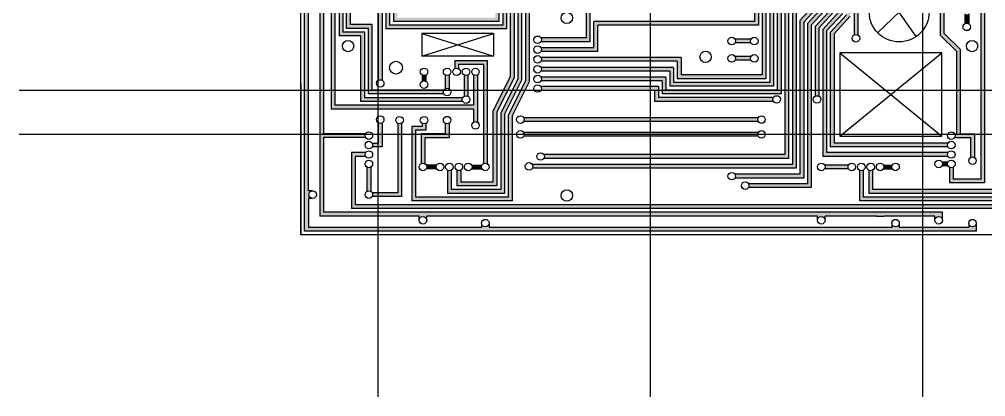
# Model space of a CAD drawing. Header units: millimetres. Extents: x -2849 to 258, y -823 to -139.
# Drawn here: x -1523.9 to -1268.4, y -823 to -723.1 of the extents above; entities that cross this region are included whole.
import ezdxf

# ---------------------------------------------------------------- set-up
doc = ezdxf.new("R2010")
doc.units = ezdxf.units.MM

msp = doc.modelspace()

# ---------------------------------------------------------------- hatches: boundary and pattern name
at = {"lineweight": 30}
for points in [[(-1349.929, -738.835), (-1349.929, -734.235), (-1367.657, -734.235), (-1367.657, -733.235), (-1348.929, -733.235), (-1348.929, -737.835), (-1327.48, -737.835), (-1327.48, -674.401), (-1326.48, -674.401), (-1326.48, -738.835)], [(-1448.48, -779.204), (-1448.48, -678.311), (-1447.48, -678.311), (-1447.48, -702.936), (-1446.352, -702.936, 1), (-1446.352, -704.936), (-1447.48, -704.936), (-1447.48, -768.533), (-1446.352, -768.533, 1), (-1446.352, -770.533), (-1447.48, -770.533), (-1447.48, -778.204), (-1401.687, -778.204), (-1401.687, -777.077, 0.4142136), (-1400.687, -778.077, 0.4142136), (-1399.687, -777.077), (-1399.687, -778.204), (-1367.106, -778.204), (-1367.106, -779.204)], [(-1444.48, -775.204), (-1444.48, -754.404), (-1444.48, -678.311), (-1443.48, -678.311), (-1443.48, -690.543), (-1439.456, -690.543), (-1439.456, -678.311), (-1438.456, -678.311), (-1438.456, -691.543), (-1443.48, -691.543), (-1443.48, -753.404), (-1432.346, -753.404, 0.2679496), (-1432.346, -754.404), (-1443.48, -754.404), (-1443.48, -774.204), (-1367.106, -774.204), (-1367.106, -775.204), (-1416.173, -775.204), (-1416.173, -776.332, 0.4142136), (-1417.173, -775.332, 0.4142136), (-1418.173, -776.332), (-1418.173, -775.204)], [(-1436.36, -709.876), (-1436.36, -724.504), (-1430.573, -724.504), (-1430.573, -741.872), (-1411.643, -741.872, 0.2679496), (-1411.643, -742.872), (-1431.573, -742.872), (-1431.573, -725.504), (-1437.36, -725.504), (-1437.36, -708.876), (-1435.06, -708.876), (-1435.06, -678.311), (-1434.06, -678.311), (-1434.06, -709.876)], [(-1428.98, -739.232), (-1428.98, -717.306), (-1428.98, -691.054), (-1424.588, -691.054), (-1424.588, -678.311), (-1423.588, -678.311), (-1423.588, -692.054), (-1427.98, -692.054), (-1427.98, -716.306), (-1427.98, -739.232, 0.1316527), (-1428.48, -739.098, 0.1316527)], [(-1410.68, -769.204), (-1410.68, -763.07, 0.1316527), (-1410.18, -763.204, 0.1316527), (-1409.68, -763.07), (-1409.68, -768.204), (-1396.608, -768.204), (-1396.608, -747.943), (-1392.077, -738.895), (-1392.077, -698.945), (-1371.48, -698.945), (-1371.48, -678.311), (-1370.48, -678.311), (-1370.48, -699.945), (-1391.077, -699.945), (-1391.077, -739.21), (-1395.608, -748.258), (-1395.608, -769.204)], [(-1367.106, -773.204), (-1367.106, -772.204), (-1261.48, -772.204), (-1261.48, -678.311), (-1260.48, -678.311), (-1260.48, -773.204)], [(-1351.929, -742.835), (-1353.929, -742.835), (-1353.929, -739.435), (-1367.106, -739.435), (-1367.106, -738.435), (-1352.929, -738.435), (-1352.929, -741.835), (-1323.48, -741.835), (-1323.48, -678.311), (-1322.48, -678.311), (-1322.48, -742.835)], [(-1311.191, -701.418), (-1311.191, -678.311), (-1310.191, -678.311), (-1310.191, -700.992), (-1308.796, -702.328), (-1308.796, -721.415), (-1312.48, -725.414), (-1312.48, -743.469, 0.1316527), (-1312.98, -743.335, 0.1316527), (-1313.48, -743.469), (-1313.48, -725.023), (-1309.796, -721.025), (-1309.796, -702.755)], [(-1310.48, -726.195), (-1310.48, -758.404), (-1278.346, -758.404, 0.2679496), (-1278.346, -759.404), (-1311.48, -759.404), (-1311.48, -725.804), (-1307.191, -721.149), (-1307.191, -678.311), (-1306.191, -678.311), (-1306.191, -721.539)], [(-1303.191, -727.282), (-1303.191, -678.311), (-1302.191, -678.311), (-1302.191, -727.282, 0.1316527), (-1302.691, -727.148, 0.1316527)], [(-1301.78, -771.204), (-1301.78, -763.07, 0.1316527), (-1301.28, -763.204, 0.1316527), (-1300.78, -763.07), (-1300.78, -770.204), (-1263.48, -770.204), (-1263.48, -678.311), (-1262.48, -678.311), (-1262.48, -771.204)], [(-1299.28, -769.204), (-1299.28, -763.07, 0.1316527), (-1298.78, -763.204, 0.1316527), (-1298.28, -763.07), (-1298.28, -768.204), (-1265.48, -768.204), (-1265.48, -678.311), (-1264.48, -678.311), (-1264.48, -769.204)], [(-1367.106, -759.94), (-1367.106, -758.94), (-1321.48, -758.94), (-1321.48, -684.852, 0.1316527), (-1320.98, -684.986, 0.1316527), (-1320.48, -684.852), (-1320.48, -759.94)], [(-1367.106, -762.54), (-1367.106, -761.54), (-1319.48, -761.54), (-1319.48, -687.922, 0.1316527), (-1318.98, -688.056, 0.1316527), (-1318.48, -687.922), (-1318.48, -762.54)], [(-1441.454, -746.872), (-1441.454, -701.142, 0.1316527), (-1440.954, -701.276, 0.1316527), (-1440.454, -701.142), (-1440.454, -745.872), (-1403.777, -745.872), (-1403.777, -737.881, 0.1316527), (-1403.277, -738.015, 0.1316527), (-1402.777, -737.881), (-1402.777, -746.872), (-1402.777, -750.33, 0.1316527), (-1403.277, -750.196, 0.1316527), (-1403.777, -750.33), (-1403.777, -746.872)], [(-1420.101, -771.204), (-1420.101, -751.476), (-1417.388, -751.476), (-1417.388, -750.682, 0.1316527), (-1416.888, -750.815, 0.1316527), (-1416.388, -750.682), (-1416.388, -752.476), (-1419.101, -752.476), (-1419.101, -770.204), (-1394.608, -770.204), (-1394.608, -748.485), (-1390.077, -739.437), (-1390.077, -701.146), (-1384.604, -701.146, 0.2679496), (-1384.604, -702.146), (-1389.077, -702.146), (-1389.077, -739.664), (-1393.608, -748.712), (-1393.608, -771.204)], [(-1280.418, -727.28), (-1280.418, -702.305), (-1274.228, -702.305, 0.2679782), (-1274.241, -703.305), (-1279.418, -703.305), (-1279.418, -726.759), (-1275.017, -731.073), (-1275.017, -753.404), (-1271.361, -753.404), (-1271.361, -759.678, 0.1316527), (-1271.861, -759.544, 0.1316527), (-1272.361, -759.678), (-1272.361, -754.404), (-1276.614, -754.404, 0.2679496), (-1276.614, -753.404), (-1276.017, -753.404), (-1276.017, -731.594)], [(-1331.094, -767.64, 0.2679496), (-1331.094, -766.64), (-1315.48, -766.64), (-1315.48, -724.242), (-1312.149, -720.628), (-1312.149, -710.314, 0.1316527), (-1311.649, -710.448, 0.1316527), (-1311.149, -710.314), (-1311.149, -721.018), (-1314.48, -724.633), (-1314.48, -767.64)], [(-1334.657, -765.14, 0.2679496), (-1334.657, -764.14), (-1317.48, -764.14), (-1317.48, -723.461), (-1314.149, -719.847), (-1314.149, -712.314, 0.1316527), (-1313.649, -712.448, 0.1316527), (-1313.149, -712.314), (-1313.149, -720.237), (-1316.48, -723.852), (-1316.48, -765.14)], [(-1385.987, -729.035, 0.2679496), (-1385.987, -728.035), (-1373.951, -728.035), (-1373.951, -719.657), (-1367.106, -719.657), (-1367.106, -720.657), (-1372.951, -720.657), (-1372.951, -729.035)], [(-1385.987, -731.635, 0.2679496), (-1385.987, -730.635), (-1371.951, -730.635), (-1371.951, -723.657), (-1367.106, -723.657), (-1367.106, -724.657), (-1370.951, -724.657), (-1370.951, -731.635)], [(-1385.987, -734.235, 0.2679496), (-1385.987, -733.235), (-1367.106, -733.235), (-1367.106, -734.235)], [(-1385.987, -736.835, 0.2679496), (-1385.987, -735.835), (-1367.106, -735.835), (-1367.106, -736.835)], [(-1417.388, -739.542), (-1417.388, -737.881, 0.1316527), (-1416.888, -738.015, 0.1316527), (-1416.388, -737.881), (-1416.388, -739.542, 0.1316527), (-1416.888, -739.408, 0.1316527)], [(-1411.277, -741.506), (-1411.277, -737.881, 0.1316527), (-1410.777, -738.015, 0.1316527), (-1410.277, -737.881), (-1410.277, -741.506, 0.1316527), (-1410.777, -741.372, 0.1316527)], [(-1405.777, -743.372, 0.1316527), (-1406.277, -743.506), (-1406.277, -737.881, 0.1316527), (-1405.777, -738.015, 0.1316527), (-1405.277, -737.881), (-1405.277, -743.506, 0.1316527)], [(-1385.987, -739.435, 0.2679496), (-1385.987, -738.435), (-1367.106, -738.435), (-1367.106, -739.435)], [(-1385.987, -741.935, 0.2679496), (-1385.987, -740.935), (-1367.106, -740.935), (-1367.106, -741.935)], [(-1355.929, -744.835), (-1355.929, -741.935), (-1367.106, -741.935), (-1367.106, -740.935), (-1354.929, -740.935), (-1354.929, -743.835), (-1324.48, -743.835, 0.2679496), (-1324.48, -744.835)], [(-1430.614, -756.904, 0.2679496), (-1430.614, -755.904), (-1428.98, -755.904), (-1428.98, -750.543, 0.1316527), (-1428.48, -750.677, 0.1316527), (-1427.98, -750.543), (-1427.98, -756.904)], [(-1430.614, -770.033, 0.2679496), (-1430.614, -769.033), (-1423.836, -769.033), (-1423.836, -750.682, 0.1316527), (-1423.336, -750.815, 0.1316527), (-1422.836, -750.682), (-1422.836, -770.033)], [(-1390.543, -750.174, 0.2679496), (-1390.543, -749.174), (-1367.106, -749.174), (-1367.106, -750.174)], [(-1367.106, -750.174), (-1367.106, -749.174), (-1328.517, -749.174, 0.2679496), (-1328.517, -750.174)], [(-1390.543, -754.071, 0.2679496), (-1390.543, -753.071), (-1367.106, -753.071), (-1367.106, -754.071)], [(-1367.106, -754.071), (-1367.106, -753.071), (-1328.517, -753.071, 0.2679496), (-1328.517, -754.071)], [(-1436.107, -773.204), (-1436.107, -758.404), (-1432.346, -758.404, 0.2679496), (-1432.346, -759.404), (-1435.107, -759.404), (-1435.107, -772.204), (-1367.106, -772.204), (-1367.106, -773.204)], [(-1385.19, -759.94, 0.2679496), (-1385.19, -758.94), (-1367.106, -758.94), (-1367.106, -759.94)], [(-1388.259, -762.54, 0.2679496), (-1388.259, -761.54), (-1367.106, -761.54), (-1367.106, -762.54)], [(-1310.984, -762.704, 0.2679496), (-1310.984, -761.704), (-1304.646, -761.704, 0.2679496), (-1304.646, -762.704)], [(-1367.106, -775.204), (-1367.106, -774.204), (-1279.802, -774.204), (-1279.802, -776.332, 0.4142136), (-1280.802, -775.332, 0.4142136), (-1281.802, -776.332), (-1281.802, -775.204), (-1295.28, -775.204), (-1297.28, -775.204), (-1310.85, -775.204), (-1310.85, -776.332, 0.4142136), (-1311.85, -775.332, 0.4142136), (-1312.85, -776.332), (-1312.85, -775.204)], [(-1367.106, -779.204), (-1367.106, -778.204), (-1293.215, -778.204), (-1293.215, -777.077, 0.4142136), (-1292.215, -778.077, 0.4142136), (-1291.215, -777.077), (-1291.215, -778.204), (-1280.745, -778.204), (-1272.861, -778.204), (-1272.861, -777.077, 0.4142136), (-1271.861, -778.077, 0.4142136), (-1270.861, -777.077), (-1270.861, -779.204)]]:
    msp.add_hatch(color=1, dxfattribs=at).paths.add_polyline_path(points)
h = msp.add_hatch(color=1, dxfattribs=at)
h.paths.add_polyline_path([(-1426.98, -725.649), (-1426.98, -706.798), (-1423.004, -706.798, 0.2679496), (-1423.004, -707.798), (-1425.98, -707.798), (-1425.98, -724.649), (-1396.077, -724.649), (-1396.077, -694.945), (-1377.112, -694.945), (-1377.112, -678.311), (-1376.112, -678.311), (-1376.112, -695.945), (-1395.077, -695.945), (-1395.077, -725.649)])
h.paths.add_polyline_path([(-1421.272, -720.598, 0.2679496), (-1421.272, -719.598), (-1412.13, -719.598), (-1412.13, -712.198), (-1404.217, -712.198), (-1404.217, -690.945), (-1386.238, -690.945), (-1386.238, -678.311), (-1385.238, -678.311), (-1385.238, -691.945), (-1403.217, -691.945), (-1403.217, -713.198), (-1411.13, -713.198), (-1411.13, -720.598)], flags=16)
h.paths.add_polyline_path([(-1421.272, -718.098, 0.2679496), (-1421.272, -717.098), (-1414.13, -717.098), (-1414.13, -710.198), (-1406.217, -710.198), (-1406.217, -688.945), (-1388.238, -688.945), (-1388.238, -678.311), (-1387.238, -678.311), (-1387.238, -689.945), (-1405.217, -689.945), (-1405.217, -711.198), (-1413.13, -711.198), (-1413.13, -718.098)], flags=16)
h.paths.add_polyline_path([(-1421.272, -715.498, 0.2679496), (-1421.272, -714.498), (-1416.13, -714.498), (-1416.13, -708.198), (-1408.217, -708.198), (-1408.217, -686.945), (-1390.238, -686.945), (-1390.238, -678.311), (-1389.238, -678.311), (-1389.238, -687.945), (-1407.217, -687.945), (-1407.217, -709.198), (-1415.13, -709.198), (-1415.13, -715.498)], flags=0)
h.paths.add_polyline_path([(-1421.272, -710.298, 0.2679496), (-1421.272, -709.298), (-1418.562, -709.298), (-1418.562, -706.198), (-1410.217, -706.198), (-1410.217, -684.945), (-1392.238, -684.945), (-1392.238, -678.311), (-1391.238, -678.311), (-1391.238, -685.945), (-1409.217, -685.945), (-1409.217, -707.198), (-1417.562, -707.198), (-1417.562, -710.298)], flags=0)
h = msp.add_hatch(color=1, dxfattribs=at)
h.paths.add_polyline_path([(-1424.98, -723.649), (-1424.98, -711.898), (-1423.004, -711.898, 0.2679496), (-1423.004, -712.898), (-1423.98, -712.898), (-1423.98, -722.649), (-1398.077, -722.649), (-1398.077, -692.945), (-1379.112, -692.945), (-1379.112, -678.311), (-1378.112, -678.311), (-1378.112, -693.945), (-1397.077, -693.945), (-1397.077, -723.649)], flags=17)
h.paths.add_polyline_path([(-1421.272, -720.598, 0.2679496), (-1421.272, -719.598), (-1412.13, -719.598), (-1412.13, -712.198), (-1404.217, -712.198), (-1404.217, -690.945), (-1386.238, -690.945), (-1386.238, -678.311), (-1385.238, -678.311), (-1385.238, -691.945), (-1403.217, -691.945), (-1403.217, -713.198), (-1411.13, -713.198), (-1411.13, -720.598)], flags=16)
h.paths.add_polyline_path([(-1421.272, -718.098, 0.2679496), (-1421.272, -717.098), (-1414.13, -717.098), (-1414.13, -710.198), (-1406.217, -710.198), (-1406.217, -688.945), (-1388.238, -688.945), (-1388.238, -678.311), (-1387.238, -678.311), (-1387.238, -689.945), (-1405.217, -689.945), (-1405.217, -711.198), (-1413.13, -711.198), (-1413.13, -718.098)], flags=16)
h.paths.add_polyline_path([(-1421.272, -715.498, 0.2679496), (-1421.272, -714.498), (-1416.13, -714.498), (-1416.13, -708.198), (-1408.217, -708.198), (-1408.217, -686.945), (-1390.238, -686.945), (-1390.238, -678.311), (-1389.238, -678.311), (-1389.238, -687.945), (-1407.217, -687.945), (-1407.217, -709.198), (-1415.13, -709.198), (-1415.13, -715.498)], flags=0)
h.paths.add_polyline_path([(-1421.272, -710.298, 0.2679496), (-1421.272, -709.298), (-1418.562, -709.298), (-1418.562, -706.198), (-1410.217, -706.198), (-1410.217, -684.945), (-1392.238, -684.945), (-1392.238, -678.311), (-1391.238, -678.311), (-1391.238, -685.945), (-1409.217, -685.945), (-1409.217, -707.198), (-1417.562, -707.198), (-1417.562, -710.298)], flags=0)
for points in [[(-1408.18, -767.204), (-1408.18, -763.07, 0.1316527), (-1407.68, -763.204, 0.1316527), (-1407.18, -763.07), (-1407.18, -766.204), (-1398.608, -766.204), (-1398.608, -747.313), (-1394.077, -738.265), (-1394.077, -696.945), (-1374.348, -696.945), (-1374.348, -678.311), (-1373.348, -678.311), (-1373.348, -697.945), (-1393.077, -697.945), (-1393.077, -738.58), (-1397.608, -747.628), (-1397.608, -767.204)], [(-1351.929, -740.835), (-1351.929, -736.835), (-1367.106, -736.835), (-1367.106, -735.835), (-1350.929, -735.835), (-1350.929, -739.835), (-1325.48, -739.835), (-1325.48, -678.311), (-1324.48, -678.311), (-1324.48, -740.835)], [(-1308.48, -726.975), (-1308.48, -755.904), (-1278.346, -755.904, 0.2679496), (-1278.346, -756.904), (-1309.48, -756.904), (-1309.48, -726.585), (-1305.191, -721.93), (-1305.191, -678.311), (-1304.191, -678.311), (-1304.191, -722.32)], [(-1439.36, -727.504), (-1439.36, -706.876), (-1437.06, -706.876), (-1437.06, -701.339, 0.1316527), (-1436.56, -701.473, 0.1316527), (-1436.06, -701.339), (-1436.06, -707.876), (-1438.36, -707.876), (-1438.36, -726.504), (-1432.573, -726.504), (-1432.573, -743.872), (-1406.643, -743.872, 0.2679496), (-1406.643, -744.872), (-1433.573, -744.872), (-1433.573, -727.504)], [(-1277.98, -766.397), (-1277.98, -762.27, 0.1316527), (-1277.48, -762.404, 0.1316527), (-1276.98, -762.27), (-1276.98, -765.397), (-1269.669, -765.397), (-1269.669, -713.616), (-1272.503, -713.616, 0.2679496), (-1272.503, -712.616), (-1268.669, -712.616), (-1268.669, -766.397)], [(-1273.869, -724.253), (-1273.869, -721.682, 0.1316527), (-1273.369, -721.816, 0.1316527), (-1272.869, -721.682), (-1272.869, -724.253, 0.1316527), (-1273.369, -724.119, 0.1316527)], [(-1334.657, -729.375, 0.2679496), (-1334.657, -728.375), (-1330.418, -728.375, 0.2679496), (-1330.418, -729.375)], [(-1334.657, -733.965, 0.2679496), (-1334.657, -732.965), (-1330.418, -732.965, 0.2679496), (-1330.418, -733.965)], [(-1401.187, -761.338), (-1401.187, -735.015), (-1407.777, -735.015), (-1407.777, -736.149, 0.1316527), (-1408.277, -736.015, 0.1316527), (-1408.777, -736.149), (-1408.777, -734.015), (-1400.187, -734.015), (-1400.187, -761.338, 0.1316527), (-1400.687, -761.204, 0.1316527)], [(-1417.173, -761.204, 0.1316527), (-1417.673, -761.338), (-1417.673, -753.476), (-1411.277, -753.476), (-1411.277, -750.67, 0.1316527), (-1410.777, -750.804, 0.1316527), (-1410.277, -750.67), (-1410.277, -754.476), (-1416.673, -754.476), (-1416.673, -761.338, 0.1316527)], [(-1279.936, -761.904, 0.2679496), (-1279.936, -760.904), (-1278.346, -760.904, 0.2679496), (-1278.346, -761.904)], [(-1431.98, -768.667), (-1431.98, -762.27, 0.1316527), (-1431.48, -762.404, 0.1316527), (-1430.98, -762.27), (-1430.98, -768.667, 0.1316527), (-1431.48, -768.533, 0.1316527)], [(-1416.307, -762.704, 0.2679496), (-1416.307, -761.704), (-1413.546, -761.704, 0.2679496), (-1413.546, -762.704)], [(-1404.314, -762.704, 0.2679496), (-1404.314, -761.704), (-1401.553, -761.704, 0.2679496), (-1401.553, -762.704)], [(-1295.414, -762.704, 0.2679496), (-1295.414, -761.704), (-1293.081, -761.704, 0.2679496), (-1293.081, -762.704)]]:
    msp.add_hatch(color=1, dxfattribs=at).paths.add_polyline_path(points, flags=17)
h = msp.add_hatch(color=1, dxfattribs=at)
h.paths.add_polyline_path([(-1367.106, -705.757), (-1367.106, -704.757), (-1348.286, -704.757), (-1348.286, -678.311), (-1347.286, -678.311), (-1347.286, -705.757)], flags=0)
h.paths.add_polyline_path([(-1367.106, -708.357), (-1367.106, -707.357), (-1346.286, -707.357), (-1346.286, -678.311), (-1345.286, -678.311), (-1345.286, -708.357)], flags=0)
h.paths.add_polyline_path([(-1367.106, -710.957), (-1367.106, -709.957), (-1339.48, -709.957), (-1339.48, -678.311), (-1338.48, -678.311), (-1338.48, -710.957)], flags=0)
h.paths.add_polyline_path([(-1367.106, -713.457), (-1367.106, -712.457), (-1337.48, -712.457), (-1337.48, -678.311), (-1336.48, -678.311), (-1336.48, -713.457)], flags=0)
h.paths.add_polyline_path([(-1367.106, -716.057), (-1367.106, -715.057), (-1335.48, -715.057), (-1335.48, -678.311), (-1334.48, -678.311), (-1334.48, -716.057)], flags=16)
h.paths.add_polyline_path([(-1367.106, -718.657), (-1367.106, -717.657), (-1333.48, -717.657), (-1333.48, -678.311), (-1332.48, -678.311), (-1332.48, -718.657)], flags=16)
h.paths.add_polyline_path([(-1367.106, -724.657), (-1367.106, -723.657), (-1329.48, -723.657), (-1329.48, -678.311), (-1328.48, -678.311), (-1328.48, -724.657)])

# ---------------------------------------------------------------- linework, layer by layer
at = {"color": 2, "lineweight": 30}
for p, q in [((-1428.98, -823.029), (-1428.98, -524.573)), ((-1356.98, -823.029), (-1356.98, -524.573)), ((-1284.98, -823.029), (-1284.98, -524.573)), ((-1448.48, -779.204), (-1448.48, -581.204)), ((-1329.48, -621.757), (-1329.48, -723.657)), ((-1328.48, -622.757), (-1328.48, -724.657)), ((-1327.48, -623.757), (-1327.48, -737.835)), ((-1326.48, -624.757), (-1326.48, -738.835)), ((-1325.48, -625.757), (-1325.48, -739.835)), ((-1324.48, -626.757), (-1324.48, -740.835)), ((-1323.48, -627.757), (-1323.48, -741.835)), ((-1322.48, -628.757), (-1322.48, -742.835)), ((-1444.48, -676.954), (-1444.48, -754.404)), ((-1303.191, -675.317), (-1303.191, -727.282)), ((-1302.191, -676.317), (-1302.191, -727.282)), ((-1321.48, -684.852), (-1321.48, -758.94)), ((-1320.48, -684.852), (-1320.48, -759.94)), ((-1319.48, -687.922), (-1319.48, -761.54)), ((-1318.48, -687.922), (-1318.48, -762.54)), ((-1443.48, -691.543), (-1443.48, -753.404)), ((-1397.077, -693.945), (-1397.077, -723.649)), ((-1396.077, -694.945), (-1396.077, -724.649)), ((-1395.077, -695.945), (-1395.077, -725.649)), ((-1394.077, -696.945), (-1394.077, -738.265)), ((-1393.077, -697.945), (-1393.077, -738.58)), ((-1392.077, -698.945), (-1392.077, -738.895)), ((-1391.077, -699.945), (-1391.077, -739.21)), ((-1441.454, -701.142), (-1441.454, -746.872)), ((-1440.454, -701.142), (-1440.454, -745.872)), ((-1390.077, -701.146), (-1390.077, -739.437)), ((-1389.077, -702.146), (-1389.077, -739.664)), ((-1280.418, -702.305), (-1280.418, -727.28)), ((-1447.48, -768.533), (-1447.48, -704.936)), ((-1279.418, -703.305), (-1279.418, -726.759)), ((-1439.36, -706.876), (-1439.36, -727.504)), ((-1426.98, -706.798), (-1426.98, -725.649)), ((-1425.98, -707.798), (-1425.98, -724.649)), ((-1438.36, -707.876), (-1438.36, -726.504)), ((-1437.36, -725.504), (-1437.36, -708.876)), ((-1436.36, -724.504), (-1436.36, -709.876)), ((-1424.98, -711.898), (-1424.98, -723.649)), ((-1268.669, -712.616), (-1268.669, -766.397)), ((-1269.669, -713.616), (-1269.669, -765.397)), ((-1428.98, -717.306), (-1428.98, -739.232)), ((-1427.98, -716.306), (-1427.98, -739.232)), ((-1373.951, -728.035), (-1373.951, -719.657)), ((-1314.149, -719.847), (-1317.48, -723.461)), ((-1313.149, -720.237), (-1316.48, -723.852)), ((-1372.951, -729.035), (-1372.951, -720.657)), ((-1312.149, -720.628), (-1315.48, -724.242)), ((-1311.149, -721.018), (-1314.48, -724.633)), ((-1309.796, -721.025), (-1313.48, -725.023)), ((-1308.796, -721.415), (-1312.48, -725.414)), ((-1307.191, -721.149), (-1311.48, -725.804)), ((-1306.191, -721.539), (-1310.48, -726.195)), ((-1305.191, -721.93), (-1309.48, -726.585)), ((-1304.191, -722.32), (-1308.48, -726.975)), ((-1273.869, -721.682), (-1273.869, -724.253)), ((-1272.869, -721.682), (-1272.869, -724.253)), ((-1431.573, -725.504), (-1437.36, -725.504)), ((-1430.573, -724.504), (-1436.36, -724.504)), ((-1431.573, -742.872), (-1431.573, -725.504)), ((-1430.573, -741.872), (-1430.573, -724.504)), ((-1395.077, -725.649), (-1426.98, -725.649)), ((-1396.077, -724.649), (-1425.98, -724.649)), ((-1397.077, -723.649), (-1424.98, -723.649)), ((-1371.951, -730.635), (-1371.951, -723.657)), ((-1329.48, -723.657), (-1371.951, -723.657)), ((-1370.951, -731.635), (-1370.951, -724.657)), ((-1328.48, -724.657), (-1370.951, -724.657)), ((-1317.48, -723.461), (-1317.48, -764.14)), ((-1316.48, -723.852), (-1316.48, -765.14)), ((-1315.48, -724.242), (-1315.48, -766.64)), ((-1314.48, -724.633), (-1314.48, -767.64)), ((-1313.48, -725.023), (-1313.48, -743.469)), ((-1312.48, -725.414), (-1312.48, -743.469)), ((-1433.573, -727.504), (-1439.36, -727.504)), ((-1432.573, -726.504), (-1438.36, -726.504)), ((-1433.573, -744.872), (-1433.573, -727.504)), ((-1432.573, -743.872), (-1432.573, -726.504)), ((-1373.951, -728.035), (-1385.987, -728.035)), ((-1311.48, -725.804), (-1311.48, -759.404)), ((-1310.48, -726.195), (-1310.48, -758.404)), ((-1309.48, -726.585), (-1309.48, -756.904)), ((-1308.48, -726.975), (-1308.48, -755.904)), ((-1280.418, -727.28), (-1276.017, -731.594)), ((-1279.418, -726.759), (-1275.017, -731.073)), ((-1372.951, -729.035), (-1385.987, -729.035)), ((-1371.951, -730.635), (-1385.987, -730.635)), ((-1330.418, -728.375), (-1334.657, -728.375)), ((-1330.418, -729.375), (-1334.657, -729.375)), ((-1370.951, -731.635), (-1385.987, -731.635)), ((-1348.929, -733.235), (-1385.987, -733.235)), ((-1348.929, -733.235), (-1348.929, -737.835)), ((-1330.418, -732.965), (-1334.657, -732.965)), ((-1276.017, -753.404), (-1276.017, -731.594)), ((-1275.017, -753.404), (-1275.017, -731.073)), ((-1408.777, -734.015), (-1408.777, -736.149)), ((-1408.777, -734.015), (-1400.187, -734.015)), ((-1407.777, -735.015), (-1407.777, -736.149)), ((-1407.777, -735.015), (-1401.187, -735.015)), ((-1401.187, -735.015), (-1401.187, -761.338)), ((-1400.187, -734.015), (-1400.187, -761.338)), ((-1349.929, -734.235), (-1385.987, -734.235)), ((-1350.929, -735.835), (-1385.987, -735.835)), ((-1350.929, -735.835), (-1350.929, -739.835)), ((-1349.929, -734.235), (-1349.929, -738.835)), ((-1330.418, -733.965), (-1334.657, -733.965)), ((-1417.388, -737.881), (-1417.388, -739.542)), ((-1416.388, -737.881), (-1416.388, -739.542)), ((-1411.277, -737.881), (-1411.277, -741.506)), ((-1410.277, -737.881), (-1410.277, -741.506)), ((-1406.277, -737.881), (-1406.277, -743.506)), ((-1405.277, -737.881), (-1405.277, -743.506)), ((-1403.777, -737.881), (-1403.777, -745.872)), ((-1402.777, -737.881), (-1402.777, -746.872)), ((-1394.077, -738.265), (-1398.608, -747.313)), ((-1351.929, -736.835), (-1385.987, -736.835)), ((-1352.929, -738.435), (-1385.987, -738.435)), ((-1352.929, -738.435), (-1352.929, -741.835)), ((-1351.929, -736.835), (-1351.929, -740.835)), ((-1327.48, -737.835), (-1348.929, -737.835)), ((-1393.077, -738.58), (-1397.608, -747.628)), ((-1392.077, -738.895), (-1396.608, -747.943)), ((-1391.077, -739.21), (-1395.608, -748.258)), ((-1390.077, -739.437), (-1394.608, -748.485)), ((-1389.077, -739.664), (-1393.608, -748.712)), ((-1353.929, -739.435), (-1385.987, -739.435)), ((-1354.929, -740.935), (-1385.987, -740.935)), ((-1354.929, -740.935), (-1354.929, -743.835)), ((-1353.929, -739.435), (-1353.929, -742.835)), ((-1324.48, -740.835), (-1351.929, -740.835)), ((-1325.48, -739.835), (-1350.929, -739.835)), ((-1326.48, -738.835), (-1349.929, -738.835)), ((-1523.903, -741.909), (-1140.334, -741.909)), ((-1411.643, -742.872), (-1431.573, -742.872)), ((-1411.643, -741.872), (-1430.573, -741.872)), ((-1355.929, -741.935), (-1385.987, -741.935)), ((-1355.929, -741.935), (-1355.929, -744.835)), ((-1324.48, -742.835), (-1353.929, -742.835)), ((-1323.48, -741.835), (-1352.929, -741.835)), ((-1324.48, -742.835), (-1351.929, -742.835)), ((-1322.48, -742.835), (-1351.929, -742.835)), ((-1403.777, -745.872), (-1440.454, -745.872)), ((-1406.643, -744.872), (-1433.573, -744.872)), ((-1406.643, -743.872), (-1432.573, -743.872)), ((-1324.48, -744.835), (-1355.929, -744.835)), ((-1324.48, -743.835), (-1354.929, -743.835)), ((-1403.777, -746.872), (-1441.454, -746.872)), ((-1403.777, -746.872), (-1403.777, -750.33)), ((-1402.777, -746.872), (-1402.777, -750.33)), ((-1398.608, -766.204), (-1398.608, -747.313)), ((-1397.608, -747.628), (-1397.608, -767.204)), ((-1396.608, -747.943), (-1396.608, -768.204)), ((-1395.608, -748.258), (-1395.608, -769.204)), ((-1394.608, -748.485), (-1394.608, -770.204)), ((-1428.98, -750.543), (-1428.98, -755.904)), ((-1427.98, -750.543), (-1427.98, -756.904)), ((-1423.836, -750.682), (-1423.836, -769.033)), ((-1422.836, -750.682), (-1422.836, -770.033)), ((-1417.388, -750.682), (-1417.388, -751.476)), ((-1416.388, -750.682), (-1416.388, -752.476)), ((-1411.277, -750.67), (-1411.277, -753.476)), ((-1410.277, -750.67), (-1410.277, -754.476)), ((-1393.608, -748.712), (-1393.608, -771.204)), ((-1328.517, -749.174), (-1390.543, -749.174)), ((-1328.517, -750.174), (-1390.543, -750.174)), ((-1523.903, -753.491), (-1140.334, -753.491)), ((-1432.346, -753.404), (-1443.48, -753.404)), ((-1420.101, -751.476), (-1420.101, -771.204)), ((-1417.388, -751.476), (-1420.101, -751.476)), ((-1419.101, -752.476), (-1419.101, -770.204)), ((-1416.388, -752.476), (-1419.101, -752.476)), ((-1417.673, -753.476), (-1417.673, -761.338)), ((-1411.277, -753.476), (-1417.673, -753.476)), ((-1328.517, -753.071), (-1390.543, -753.071)), ((-1276.614, -753.404), (-1276.017, -753.404)), ((-1275.017, -753.404), (-1271.361, -753.404)), ((-1271.361, -753.404), (-1271.361, -759.678)), ((-1444.48, -754.404), (-1444.48, -775.204)), ((-1432.346, -754.404), (-1443.48, -754.404)), ((-1443.48, -754.404), (-1443.48, -774.204)), ((-1430.614, -755.904), (-1428.98, -755.904)), ((-1416.673, -754.476), (-1416.673, -761.338)), ((-1410.277, -754.476), (-1416.673, -754.476)), ((-1328.517, -754.071), (-1390.543, -754.071)), ((-1278.346, -755.904), (-1308.48, -755.904)), ((-1276.614, -754.404), (-1272.361, -754.404)), ((-1272.361, -754.404), (-1272.361, -759.678)), ((-1432.346, -758.404), (-1436.107, -758.404)), ((-1436.107, -758.404), (-1436.107, -773.204)), ((-1427.98, -756.904), (-1430.614, -756.904)), ((-1278.346, -758.404), (-1310.48, -758.404)), ((-1278.346, -756.904), (-1309.48, -756.904)), ((-1432.346, -759.404), (-1435.107, -759.404)), ((-1435.107, -759.404), (-1435.107, -772.204)), ((-1321.48, -758.94), (-1385.19, -758.94)), ((-1320.48, -759.94), (-1385.19, -759.94)), ((-1278.346, -759.404), (-1311.48, -759.404)), ((-1278.346, -760.904), (-1279.936, -760.904)), ((-1431.98, -762.27), (-1431.98, -768.667)), ((-1430.98, -762.27), (-1430.98, -768.667)), ((-1413.546, -761.704), (-1416.307, -761.704)), ((-1413.546, -762.704), (-1416.307, -762.704)), ((-1410.68, -763.07), (-1410.68, -769.204)), ((-1409.68, -763.07), (-1409.68, -768.204)), ((-1408.18, -763.07), (-1408.18, -767.204)), ((-1407.18, -763.07), (-1407.18, -766.204)), ((-1404.314, -761.704), (-1401.553, -761.704)), ((-1404.314, -762.704), (-1401.553, -762.704)), ((-1319.48, -761.54), (-1388.259, -761.54)), ((-1318.48, -762.54), (-1388.259, -762.54)), ((-1304.646, -761.704), (-1310.984, -761.704)), ((-1304.646, -762.704), (-1310.984, -762.704)), ((-1301.78, -763.07), (-1301.78, -771.204)), ((-1300.78, -763.07), (-1300.78, -770.204)), ((-1299.28, -763.07), (-1299.28, -769.204)), ((-1298.28, -763.07), (-1298.28, -768.204)), ((-1295.414, -761.704), (-1293.081, -761.704)), ((-1295.414, -762.704), (-1293.081, -762.704)), ((-1278.346, -761.904), (-1279.936, -761.904)), ((-1277.98, -762.27), (-1277.98, -766.397)), ((-1276.98, -762.27), (-1276.98, -765.397)), ((-1398.608, -766.204), (-1407.18, -766.204)), ((-1317.48, -764.14), (-1334.657, -764.14)), ((-1316.48, -765.14), (-1334.657, -765.14)), ((-1268.669, -766.397), (-1277.98, -766.397)), ((-1269.669, -765.397), (-1276.98, -765.397)), ((-1447.48, -768.533), (-1447.48, -768.533)), ((-1446.352, -768.533), (-1447.48, -768.533)), ((-1423.836, -769.033), (-1430.614, -769.033)), ((-1396.608, -768.204), (-1409.68, -768.204)), ((-1397.608, -767.204), (-1408.18, -767.204)), ((-1315.48, -766.64), (-1331.094, -766.64)), ((-1314.48, -767.64), (-1331.094, -767.64)), ((-1265.48, -768.204), (-1298.28, -768.204)), ((-1446.352, -770.533), (-1447.48, -770.533)), ((-1446.352, -770.533), (-1447.48, -770.533)), ((-1447.48, -770.533), (-1447.48, -778.204)), ((-1422.836, -770.033), (-1430.614, -770.033)), ((-1393.608, -771.204), (-1420.101, -771.204)), ((-1394.608, -770.204), (-1419.101, -770.204)), ((-1395.608, -769.204), (-1410.68, -769.204)), ((-1262.48, -771.204), (-1301.78, -771.204)), ((-1263.48, -770.204), (-1300.78, -770.204)), ((-1264.48, -769.204), (-1299.28, -769.204)), ((-1279.802, -774.204), (-1443.48, -774.204)), ((-1260.48, -773.204), (-1436.107, -773.204)), ((-1261.48, -772.204), (-1435.107, -772.204)), ((-1279.802, -776.332), (-1279.802, -774.204)), ((-1418.173, -775.204), (-1444.48, -775.204)), ((-1418.173, -776.332), (-1418.173, -775.204)), ((-1418.173, -776.332), (-1418.173, -775.204)), ((-1312.85, -775.204), (-1416.173, -775.204)), ((-1416.173, -776.332), (-1416.173, -775.204)), ((-1312.85, -776.332), (-1312.85, -775.204)), ((-1312.85, -776.332), (-1312.85, -775.204)), ((-1297.28, -775.204), (-1310.85, -775.204)), ((-1310.85, -776.332), (-1310.85, -775.204)), ((-1297.28, -775.204), (-1295.28, -775.204)), ((-1281.802, -775.204), (-1295.28, -775.204)), ((-1281.802, -776.332), (-1281.802, -775.204)), ((-1281.802, -776.332), (-1281.802, -775.204)), ((-1270.861, -779.204), (-1448.48, -779.204)), ((-1401.687, -778.204), (-1447.48, -778.204)), ((-1401.687, -777.077), (-1401.687, -778.204)), ((-1401.687, -777.077), (-1401.687, -778.204)), ((-1399.687, -777.077), (-1399.687, -778.204)), ((-1293.215, -778.204), (-1399.687, -778.204)), ((-1293.215, -777.077), (-1293.215, -778.204)), ((-1293.215, -777.077), (-1293.215, -778.204)), ((-1293.215, -778.204), (-1293.177, -778.204)), ((-1293.215, -778.204), (-1293.177, -778.204)), ((-1291.215, -777.077), (-1291.215, -778.204)), ((-1272.861, -778.204), (-1291.215, -778.204)), ((-1280.745, -778.204), (-1291.215, -778.204)), ((-1280.745, -778.204), (-1291.215, -778.204)), ((-1272.861, -777.077), (-1272.861, -778.204)), ((-1272.861, -777.077), (-1272.861, -778.204)), ((-1270.861, -777.077), (-1270.861, -779.204))]:
    msp.add_line(p, q, dxfattribs=at)
at = {"color": 5}
for p, q in [((-1449.48, -780.204), (-1449.48, -580.204)), ((-1286.773, -727.702), (-1295.741, -714.694)), ((-1285.571, -715.713), (-1296.943, -726.683)), ((-1417.478, -726.878), (-1417.478, -732.878)), ((-1398.477, -726.878), (-1417.478, -726.878)), ((-1417.478, -726.878), (-1398.477, -732.878)), ((-1417.478, -732.878), (-1398.477, -726.878)), ((-1398.477, -726.878), (-1398.477, -732.878)), ((-1398.477, -732.878), (-1417.478, -732.878)), ((-1306.98, -732.031), (-1306.98, -754.031)), ((-1279.98, -732.031), (-1306.98, -732.031)), ((-1306.98, -754.031), (-1279.98, -732.031)), ((-1306.98, -732.031), (-1279.98, -754.031)), ((-1279.98, -754.031), (-1279.98, -732.031)), ((-1449.48, -740.104), (-1449.48, -780.204)), ((-1306.98, -754.031), (-1279.98, -754.031)), ((-1259.48, -780.204), (-1449.48, -780.204)), ((-1431.48, -780.204), (-1449.48, -780.204))]:
    msp.add_line(p, q, dxfattribs=at)
at = {"color": 4, "lineweight": 30}
msp.add_line((-1449.48, -775.457), (-1449.48, -763.457), dxfattribs=at)
at = {"color": 5}
msp.add_circle((-1291.257, -721.198), 7.9, dxfattribs=at)
at = {"color": 5, "lineweight": 30}
for centre, radius in [((-1379.129, -722.76), 1.5), ((-1436.98, -730.204), 1.5), ((-1271.98, -730.204), 1.5), ((-1342.429, -733.06), 1.5), ((-1424.321, -735.928), 1.7), ((-1379.129, -769.76), 1.5)]:
    msp.add_circle(centre, radius, dxfattribs=at)
at = {"color": 3}
for centre in [(-1273.369, -725.119), (-1386.853, -728.535), (-1335.523, -728.875), (-1329.552, -728.875), (-1302.691, -728.148), (-1386.853, -731.135), (-1386.853, -733.735), (-1335.523, -733.465), (-1329.552, -733.465), (-1386.853, -736.335), (-1416.888, -737.015), (-1410.777, -737.015), (-1408.277, -737.015), (-1405.777, -737.015), (-1403.277, -737.015), (-1386.853, -738.935), (-1428.48, -740.098), (-1416.888, -740.408), (-1386.853, -741.435), (-1386.853, -741.435), (-1410.777, -742.372), (-1405.777, -744.372), (-1323.614, -744.335), (-1312.98, -744.335), (-1428.48, -749.677), (-1391.409, -749.674), (-1327.651, -749.674), (-1423.336, -749.815), (-1416.888, -749.815), (-1410.777, -749.804), (-1403.277, -751.196), (-1431.48, -753.904), (-1391.409, -753.571), (-1327.651, -753.571), (-1277.48, -753.904), (-1431.48, -756.404), (-1277.48, -756.404), (-1431.48, -758.904), (-1386.056, -759.44), (-1277.48, -758.904), (-1431.48, -761.404), (-1417.173, -762.204), (-1412.68, -762.204), (-1410.18, -762.204), (-1407.68, -762.204), (-1405.18, -762.204), (-1400.687, -762.204), (-1389.125, -762.04), (-1311.85, -762.204), (-1303.78, -762.204), (-1301.28, -762.204), (-1298.78, -762.204), (-1296.28, -762.204), (-1292.215, -762.204), (-1280.802, -761.404), (-1277.48, -761.404), (-1271.861, -760.544), (-1335.523, -764.64), (-1331.96, -767.14), (-1446.352, -769.533), (-1431.48, -769.533), (-1417.173, -776.332), (-1400.687, -777.077), (-1311.85, -776.332), (-1292.215, -777.077), (-1280.802, -776.332), (-1271.861, -777.077)]:
    msp.add_circle(centre, 1, dxfattribs=at)

doc.saveas('drawing.dxf')
